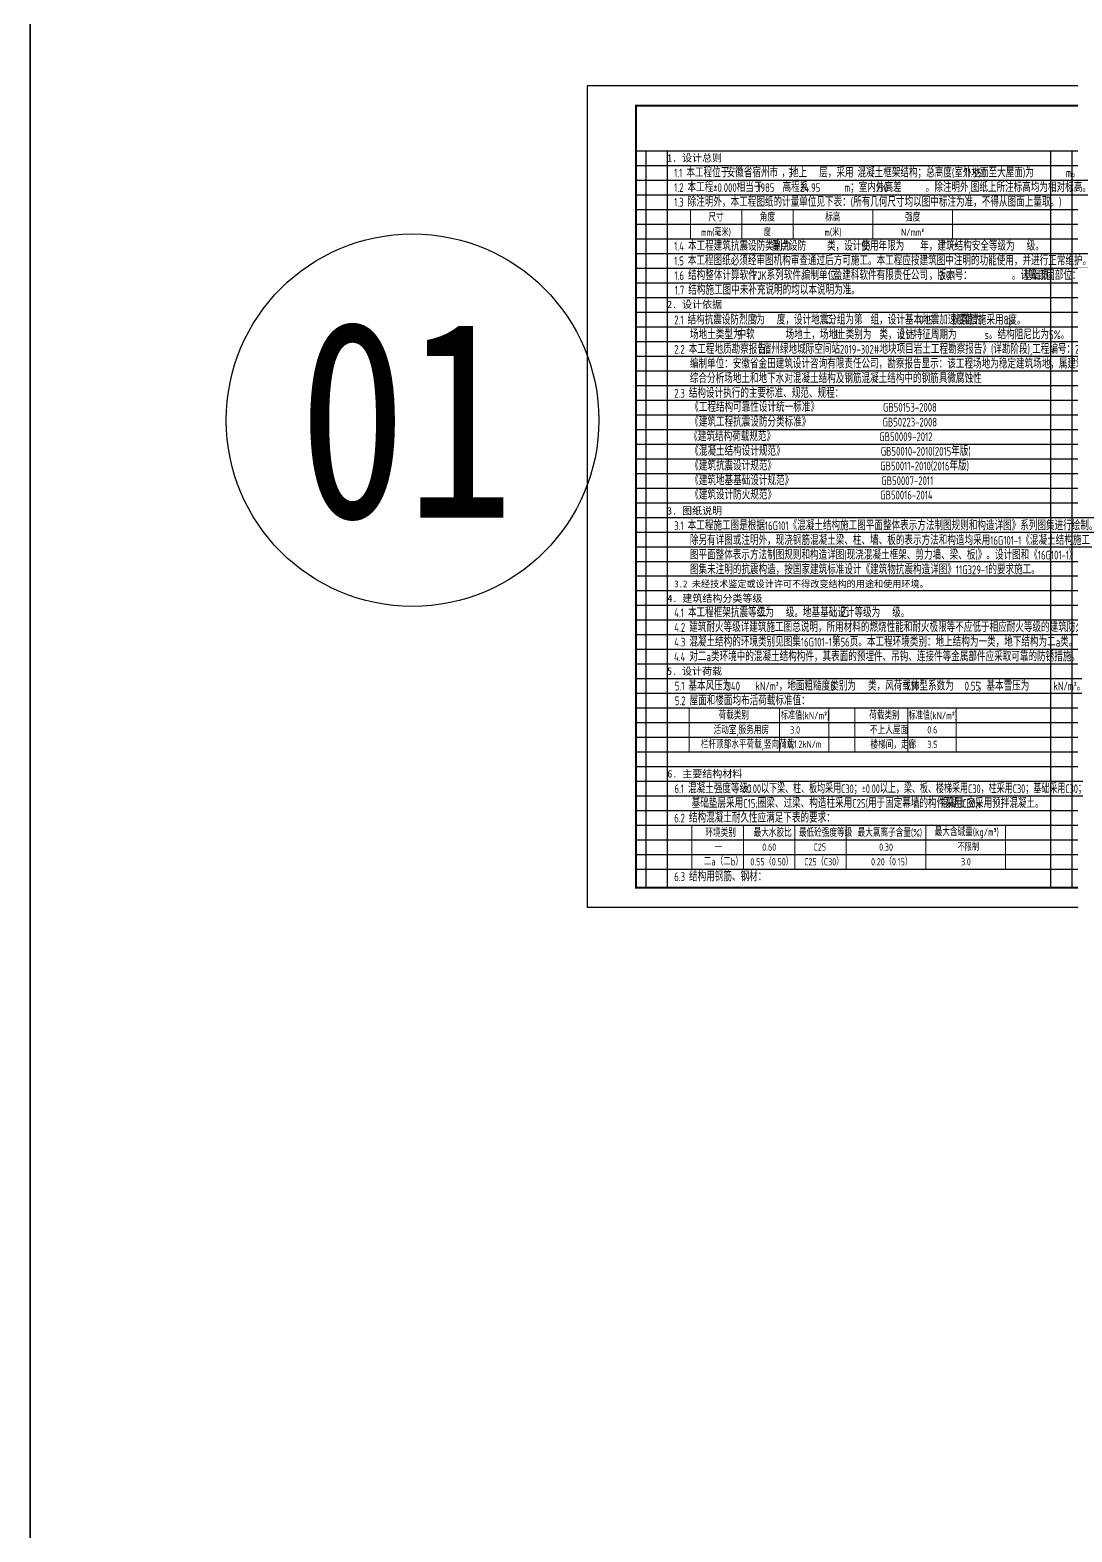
# Model space of a CAD drawing. Extents: x 169490 to 7584583, y -2399407 to 1374371.
# Drawn here: x 169490 to 222763, y 781233 to 858054 of the extents above; entities that cross this region are included whole.
import ezdxf
from ezdxf.enums import TextEntityAlignment as Align

# ---------------------------------------------------------------- set-up
doc = ezdxf.new("R2010")
doc.units = 0
doc.header["$LTSCALE"] = 100
doc.linetypes.add('DASHED', pattern=[0.75, 0.5, -0.25])
doc.layers.get('0').update_dxf_attribs({"linetype": 'CONTINUOUS'})
doc.layers.get('DEFPOINTS').update_dxf_attribs({"linetype": 'CONTINUOUS'})
for name, color, linetype, lineweight in [('S-1-TEXT', 7, 'CONTINUOUS', 18), ('S-1-修改', 23, 'CONTINUOUS', 18), ('砼柱', 2, 'CONTINUOUS', 35)]:
    doc.layers.add(name, color=color, linetype=linetype, lineweight=lineweight)
doc.layers.add('TEXT', color=7, linetype='CONTINUOUS')
doc.layers.add('图框', color=140, linetype='CONTINUOUS')
doc.styles.add('TS', font='tssdeng.shx', dxfattribs={"width": 0.7, "height": 350, "bigfont": 'tssdchn.shx'})
doc.styles.add('黑体', font='simhei.ttf', dxfattribs={"width": 0.7})

msp = doc.modelspace()

# ---------------------------------------------------------------- linework, layer by layer
msp.add_lwpolyline([(200475.2, 854191.4), (264275.2, 854191.4), (264275.2, 814191.4), (200475.2, 814191.4)], close=True)
at = {"layer": 'DEFPOINTS', "color": 252}
for p, q in [((200475.2, 851878.9), (264275.2, 851878.9)), ((200975.2, 851878.9), (200975.2, 814191.4)), ((202062.7, 851878.9), (202062.7, 814191.4)), ((221663.4, 851878.9), (221663.4, 814191.4)), ((222750.9, 851878.9), (222750.9, 814191.4)), ((200475.2, 851128.9), (264275.2, 851128.9)), ((200475.2, 850378.9), (264275.2, 850378.9)), ((200475.2, 849628.9), (264275.2, 849628.9)), ((200475.2, 848878.9), (264275.2, 848878.9)), ((200475.2, 848128.9), (264275.2, 848128.9)), ((200475.2, 847378.9), (264275.2, 847378.9)), ((200475.2, 846628.9), (264275.2, 846628.9)), ((200475.2, 845878.9), (264275.2, 845878.9)), ((200475.2, 845128.9), (264275.2, 845128.9)), ((200475.2, 844378.9), (264275.2, 844378.9)), ((200475.2, 843628.9), (264275.2, 843628.9)), ((200475.2, 842878.9), (264275.2, 842878.9)), ((200475.2, 842128.9), (264275.2, 842128.9)), ((200475.2, 841378.9), (264275.2, 841378.9)), ((200475.2, 840628.9), (264275.2, 840628.9)), ((200475.2, 839878.9), (264275.2, 839878.9)), ((200475.2, 839128.9), (264275.2, 839128.9)), ((200475.2, 838378.9), (264275.2, 838378.9)), ((200475.2, 837628.9), (264275.2, 837628.9)), ((200475.2, 836878.9), (264275.2, 836878.9)), ((200475.2, 836128.9), (264275.2, 836128.9)), ((200475.2, 835378.9), (264275.2, 835378.9)), ((200475.2, 834628.9), (264275.2, 834628.9)), ((200475.2, 833878.9), (264275.2, 833878.9)), ((200475.2, 833128.9), (264275.2, 833128.9)), ((200475.2, 832378.9), (264275.2, 832378.9)), ((200475.2, 831628.9), (264275.2, 831628.9)), ((200475.2, 830878.9), (264275.2, 830878.9)), ((200475.2, 830128.9), (264275.2, 830128.9)), ((200475.2, 829378.9), (264275.2, 829378.9)), ((200475.2, 828628.9), (264275.2, 828628.9)), ((200475.2, 827878.9), (264275.2, 827878.9)), ((200475.2, 827128.9), (264275.2, 827128.9)), ((200475.2, 826378.9), (264275.2, 826378.9)), ((200475.2, 825628.9), (264275.2, 825628.9)), ((200475.2, 824878.9), (264275.2, 824878.9)), ((200475.2, 824128.9), (264275.2, 824128.9)), ((200475.2, 823378.9), (264275.2, 823378.9)), ((200475.2, 822628.9), (264275.2, 822628.9)), ((200475.2, 821878.9), (264275.2, 821878.9)), ((200475.2, 821128.9), (264275.2, 821128.9)), ((200475.2, 820378.9), (264275.2, 820378.9)), ((200475.2, 819628.9), (264275.2, 819628.9)), ((200475.2, 818878.9), (264275.2, 818878.9)), ((200475.2, 818128.9), (264275.2, 818128.9)), ((200475.2, 817378.9), (264275.2, 817378.9)), ((200475.2, 816628.9), (264275.2, 816628.9)), ((200475.2, 815878.9), (264275.2, 815878.9)), ((200475.2, 815128.9), (264275.2, 815128.9))]:
    msp.add_line(p, q, dxfattribs=at)
at = {"layer": 'S-1-TEXT', "color": 1}
for p, q in [((205877, 848878.9), (205877, 847378.9)), ((208502, 848878.9), (208502, 847378.9)), ((212580.1, 848878.9), (212580.1, 847378.9)), ((203252, 848128.9), (216658.2, 848128.9)), ((203189.3, 823378.9), (210325.6, 823378.9)), ((203189.3, 823378.9), (203189.3, 821128.9)), ((210325.6, 823378.9), (203189.3, 823378.9)), ((207818.5, 821128.9), (207818.5, 823378.9)), ((210325.6, 821128.9), (210325.6, 823378.9)), ((216839.5, 823378.9), (211668, 823378.9)), ((211668, 821128.9), (211668, 823378.9)), ((211668, 823378.9), (216839.5, 823378.9)), ((214367.8, 821128.9), (214367.8, 823378.9)), ((216839.5, 821128.9), (216839.5, 823378.9)), ((203189.3, 822628.9), (210325.6, 822628.9)), ((211668, 822628.9), (216839.5, 822628.9)), ((203189.3, 821878.9), (210325.6, 821878.9)), ((211668, 821878.9), (216839.5, 821878.9)), ((203189.3, 821128.9), (210325.6, 821128.9)), ((203189.3, 821128.9), (210325.6, 821128.9)), ((203189.3, 821128.9), (210325.6, 821128.9)), ((203189.3, 821128.9), (210325.6, 821128.9)), ((211668, 821128.9), (216839.5, 821128.9)), ((211668, 821128.9), (216839.5, 821128.9)), ((205960.9, 817378.9), (205960.9, 815128.9)), ((208585.9, 817378.9), (208585.9, 815128.9)), ((211210.9, 817378.9), (211210.9, 815128.9)), ((215289.1, 817378.9), (215289.1, 815128.9)), ((203335.9, 816628.9), (219367.2, 816628.9)), ((203335.9, 815878.9), (219367.2, 815878.9))]:
    msp.add_line(p, q, dxfattribs=at)
for points in [[(216658.2, 848878.9), (216658.2, 847378.9), (203252, 847378.9), (203252, 848878.9), (216658.2, 848878.9)], [(219367.2, 817378.9), (219367.2, 815128.9), (203335.9, 815128.9), (203335.9, 817378.9), (219367.2, 817378.9)]]:
    msp.add_lwpolyline(points, dxfattribs=at)
at = {"layer": 'TEXT', "color": 1}
msp.add_circle((189047, 838100.2), 9526.1, dxfattribs=at)
at = {"layer": '图框'}
msp.add_lwpolyline([(197975.2, 813191.4), (272275.2, 813191.4), (272275.2, 855191.4), (197975.2, 855191.4)], close=True, dxfattribs=at)
at = {"layer": '图框', "const_width": 100}
msp.add_lwpolyline([(200475.2, 814191.4), (271275.2, 814191.4), (271275.2, 854191.4), (200475.2, 854191.4)], close=True, dxfattribs=at)
at = {"layer": '砼柱', "ltscale": 10}
msp.add_lwpolyline([(169490.3, 990642.1), (999874, 990642.1), (999874, 350141.2), (169490.3, 350141.2)], close=True, dxfattribs=at)

# ---------------------------------------------------------------- texts
at = {"layer": 'S-1-TEXT', "style": '黑体'}
for s, p in [('1. 设计总则', (202062.7, 851324.9)), ('2. 设计依据', (202062.7, 843834)), ('3. 图纸说明', (202062.7, 833275.8)), ('4. 建筑结构分类等级', (202079.4, 828798.3)), ('5. 设计荷载', (202062.7, 825074.9)), ('6. 主要结构材料', (202075.4, 819824.9))]:
    msp.add_text(s, height=375, dxfattribs=at).set_placement(p)
at = {"layer": 'S-1-TEXT', "style": 'TS'}
for s, height, width, p in [('1.1 本工程位于             ，地上   层，采用 混凝土框架结构；总高度(室外地面至大屋面)为        m。', 450, 0.75, (202427.6, 850521.4)), ('1.2 本工程%%P0.000相当于     高程系         m；室内外高差      。除注明外,图纸上所注标高均为相对标高。', 450, 0.75, (202427.6, 849771.4)), ('1.3 除注明外，本工程图纸的计量单位见下表：(所有几何尺寸均以图中标注为准，不得从图面上量取。)', 450, 0.75, (202427.6, 849021.4)), ('1.6 结构整体计算软件：', 450, 0.75, (202440.2, 845271.4)), ('编制单位：                     ，版本号：          。计算嵌固部位：      。', 450, 0.75, (208952.6, 845271.4)), ('场地土类型为           场地土，场地土类别为  类，设计特征周期为       s。结构阻尼比为5%%%。', 450, 0.75, (203234.2, 842239.8)), ('《工程结构可靠性设计统一标准》                GB50153-2008', 450, 0.75, (203245.2, 838531.9)), ('《建筑工程抗震设防分类标准》                  GB50223-2008', 450, 0.75, (203245.2, 837774.6)), ('《建筑结构荷载规范》                          GB50009-2012', 450, 0.75, (203197, 837028.3)), ('《混凝土结构设计规范》                        GB50010-2010(2015年版)', 450, 0.75, (203245.2, 836281.9)), ('《建筑抗震设计规范》                          GB50011-2010(2016年版)', 450, 0.75, (203245.2, 835531.9)), ('《建筑地基基础设计规范》                      GB50007-2011', 450, 0.75, (203245.2, 834778.3)), ('《建筑设计防火规范》                          GB50016-2014', 450, 0.75, (203245.2, 834044.9)), ('3.1 本工程施工图是根据16G101《混凝土结构施工图平面整体表示方法制图规则和构造详图》系列图集进行绘制。', 450, 0.75, (202427.6, 832472.2)), ('除另有详图或注明外，现浇钢筋混凝土梁、柱、墙、板的表示方法和构造均采用16G101-1《混凝土结构施工', 450, 0.75, (203228.4, 831722.2)), ('图平面整体表示方法制图规则和构造详图(现浇混凝土框架、剪力墙、梁、板)》。设计图和《16G101-1》', 450, 0.75, (203228.4, 830972.2)), ('图集未注明的抗震构造，按国家建筑标准设计《建筑物抗震构造详图》11G329-1的要求施工。', 450, 0.75, (203228.4, 830222.2)), ('4.2 建筑耐火等级详建筑施工图总说明，所用材料的燃烧性能和耐火极限等不应低于相应耐火等级的建筑防火规范要求。', 450, 0.75, (202432.8, 827271.4)), ('4.3 混凝土结构的环境类别见图集16G101-1第56页。本工程环境类别：地上结构为一类，地下结构为二a类。', 450, 0.75, (202432.8, 826521.4)), ('4.4 对二a类环境中的混凝土结构构件，其表面的预埋件、吊钩、连接件等金属部件应采取可靠的防锈措施。', 450, 0.75, (202417.9, 825771.4)), ('5.1 基本风压为      kN/m\x8c2\x8d，地面粗糙度类别为   类，风荷载体型系数为      ；基本雪压为      kN/m\x8c2\x8d。 ', 450, 0.75, (202458.6, 824271.4)), ('5.2 屋面和楼面均布活荷载标准值：', 450, 0.75, (202458.6, 823521.4)), ('荷载类别', 400, 0.75, (204693.8, 822793)), ('标准值(kN/m\x8c2\x8d)', 400, 0.7, (207879.3, 822791.3)), ('荷载类别', 400, 0.75, (212395.1, 822793)), ('标准值(kN/m\x8c2\x8d)', 400, 0.7, (214410.9, 822791.3)), ('不上人屋面', 400, 0.75, (212434.3, 822043)), (' 楼梯间，走廊', 400, 0.75, (212264.6, 821293)), ('6.1 混凝土强度等级：', 450, 0.75, (202440.2, 819021.4)), ('  基础垫层采用C15;圈梁、过梁、构造柱采用C25(用于固定幕墙的构件采用C30)。', 450, 0.75, (202910.3, 818271.4)), ('6.2 结构混凝土耐久性应满足下表的要求：', 450, 0.75, (202427.6, 817521.4)), ('0.60', 375, 0.75, (206927.3, 816073.6)), ('C25', 375, 0.75, (209552.3, 816073.6)), ('0.30', 375, 0.75, (212903.9, 816073.6)), ('不限制', 375, 0.75, (216916.1, 816073.6)), ('0.55（0.50）', 375, 0.75, (206320.6, 815323.6)), ('C25（C30）', 375, 0.75, (209075, 815323.6)), ('0.20（0.15）', 375, 0.75, (212490.9, 815323.6)), ('3.0', 375, 0.75, (217090.2, 815323.6)), ('6.3 结构用钢筋、钢材：', 450, 0.75, (202427.6, 814521.4))]:
    msp.add_text(s, height=height, dxfattribs=dict(at, width=width)).set_placement(p)
at = {"layer": 'S-1-TEXT', "style": 'TS', "width": 0.75}
for s, height, p in [('尺寸', 400, (204564.5, 848269.6)), ('角度', 400, (207189.5, 848269.6)), ('标高', 400, (210541, 848269.6)), ('强度', 400, (214619.1, 848269.6)), ('mm(毫米)', 375, (204564.5, 847519.6)), ('度', 375, (207189.5, 847519.6)), ('m(米)', 375, (210541, 847519.6)), ('N/mm\x8c2\x8d', 375, (214619.1, 847524.1))]:
    msp.add_text(s, height=height, dxfattribs=at).set_placement(p, align=Align.CENTER)
at = {"layer": 'S-1-TEXT', "linetype": 'DASHED'}
for s, height, style, width, p in [('1.4 本工程建筑抗震设防类别为         类，设计使用年限为    年，建筑结构安全等级为   级。', 450, 'TS', 0.75, (202427.6, 846771.4)), ('1.5 本工程图纸必须经审图机构审查通过后方可施工。本工程应按建筑图中注明的功能使用，并进行正常维护。', 450, 'TS', 0.75, (202427.6, 846021.4)), ('1.7 结构施工图中未补充说明的均以本说明为准。', 450, 'TS', 0.75, (202458.8, 844523.5)), ('2.1 结构抗震设防烈度为   度，设计地震分组为第  组，设计基本地震加速度值为      g。', 450, 'TS', 0.75, (202427.6, 842997.3)), ('2.2 本工程地质勘察报告：', 450, 'TS', 0.75, (202427.6, 841497.3)), ('2.3 结构设计执行的主要标准、规范、规程：', 450, 'TS', 0.75, (202427.6, 839247.3)), ('3.2 未经技术鉴定或设计许可不得改变结构的用途和使用环境。', 350, '黑体', 0.95, (202427.6, 829549.4)), ('4.1 本工程框架抗震等级为   级。地基基础设计等级为   级。', 450, 'TS', 0.75, (202427.6, 828021.4)), ('环境类别', 400, 'TS', 0.75, (204021.9, 816791.3)), ('最大水胶比', 400, 'TS', 0.75, (206488.7, 816793)), ('最低砼强度等级', 400, 'TS', 0.75, (208799.5, 816793)), ('最大氯离子含量(%%%)', 400, 'TS', 0.75, (211800.3, 816793)), ('最大含碱量(kg/m\x8c3\x8d)', 400, 'TS', 0.75, (215744.6, 816833.6)), ('一', 400, 'TS', 0.75, (204490.2, 816043)), ('二a（二b）', 400, 'TS', 0.75, (203936.7, 815323.3))]:
    msp.add_text(s, height=height, dxfattribs=dict(at, style=style, width=width)).set_placement(p)
at = {"layer": 'S-1-TEXT', "color": 23, "style": 'TS', "width": 0.75}
for s, p in [('3.0', (208358.1, 822066.4)), ('0.6', (215365.7, 822073.6)), ('1.0,1.2kN/m\x8c', (207995.7, 821338.1)), ('3.5', (215365.7, 821323.6))]:
    msp.add_text(s, height=375, dxfattribs=at).set_placement(p)
at = {"layer": 'S-1-修改', "style": 'TS'}
for s, width, p in [(' 安徽省宿州市', 0.75, (204901, 850521.4)), ('3', 0.75, (208259.9, 850521.4)), ('11.550', 0.75, (217269.2, 850521.4)), ('1985', 0.75, (206674.9, 849764.5)), ('150', 0.75, (212742.2, 849764.5)), ('重点设防', 0.75, (207417.4, 846771.4)), ('50', 0.75, (211991.9, 846771.4)), ('    一', 0.75, (215700.2, 846771.4)), ('YJK系列软件。', 0.75, (206401.3, 845271.4)), ('盈建科软件有限责任公司', 0.75, (210580.6, 845271.4)), ('抗震措施采用8度。', 0.75, (216638.4, 842989.8)), ('二', 0.75, (210139.7, 842997.3)), ('《宿州绿地城际空间站2019-302#地块项目岩土工程勘察报告》(详勘阶段),工程编号：2021K11002', 0.75, (206516.3, 841497.3)), ('Ⅲ', 0.75, (210522.8, 842247.3)), ('编制单位：安徽省金田建筑设计咨询有限责任公司，勘察报告显示：该工程场地为稳定建筑场地，属建筑抗震一般地段；非液化土；', 0.75, (203228.4, 840747.3)), ('综合分析场地土和地下水对混凝土结构及钢筋混凝土结构中的钢筋具微腐蚀性', 0.75, (203228.4, 839997.3)), ('二', 0.75, (206698.6, 828021.4)), ('乙', 0.75, (210914.4, 828021.4)), ('B', 0.75, (210424.1, 824271.4)), ('%%P0.00以下梁、柱、板均采用C30；%%P0.00以上，梁、板、楼梯采用C30，柱采用C30；基础采用C30；', 0.7, (205937.8, 819021.4)), ('混凝土应采用预拌混凝土。', 0.75, (216052.7, 818271.4))]:
    msp.add_text(s, height=450, dxfattribs=dict(at, width=width)).set_placement(p)
at = {"layer": 'S-1-修改', "color": 3, "style": 'TS', "width": 0.75}
for s, p in [('24.95', (208867, 849764.5)), ('0.15', (214952.3, 842997.3))]:
    msp.add_text(s, height=450, dxfattribs=at).set_placement(p)
at = {"layer": 'S-1-修改', "linetype": 'DASHED', "style": 'TS', "width": 0.75}
for s, height, p in [('3.0.1', 450, (216001.1, 845271.4)), ('基础顶', 450, (220265.2, 845271.4)), ('中软', 450, (205661.5, 842247.3)), ('7', 450, (206457, 842997.3)), ('0.55', 450, (213956.9, 842247.3)), ('0.40', 450, (205012.5, 824271.4)), ('1.30', 450, (214249.4, 824271.4)), ('0.55', 450, (217279.2, 824271.4)), ('活动室,服务用房', 400, (204441.3, 822043)), ('栏杆顶部水平荷载,竖向荷载', 400, (203785.7, 821309.2))]:
    msp.add_text(s, height=height, dxfattribs=at).set_placement(p)
at = {"layer": 'TEXT', "color": 1, "style": '黑体', "width": 0.8}
msp.add_text('01', height=10094.18, dxfattribs=at).set_placement((183235.5, 833106.1))

doc.saveas('drawing.dxf')
